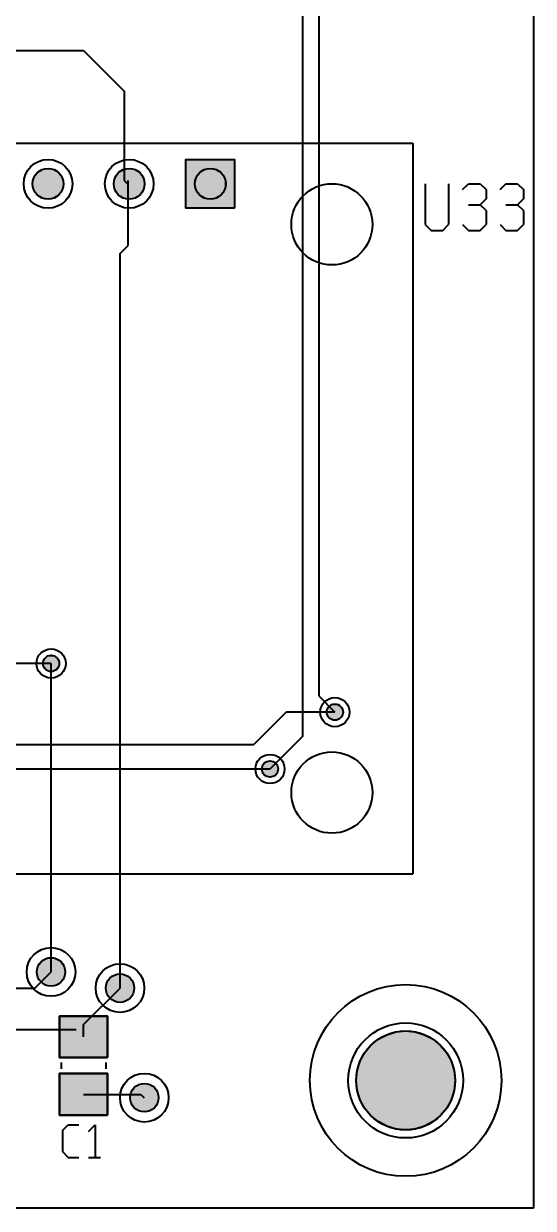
# Model space of a CAD drawing. Header units: millimetres. Extents: x 2 to 157, y 2 to 78.
# Drawn here: x 140.67 to 156.63, y 2.11 to 39.18 of the extents above; entities that cross this region are included whole.
import ezdxf

# ---------------------------------------------------------------- set-up
doc = ezdxf.new("R2010")
doc.units = ezdxf.units.MM
for name, color, linetype in [('bottom_copper', 7, 'Continuous'), ('bottom_silk', 7, 'Continuous'), ('drill_plated', 7, 'Continuous'), ('outline', 7, 'Continuous'), ('top_copper', 7, 'Continuous'), ('top_silk', 7, 'Continuous')]:
    doc.layers.add(name, color=color, linetype=linetype)

msp = doc.modelspace()

# ---------------------------------------------------------------- hatches: boundary and pattern name
at = {"layer": 'bottom_copper', "lineweight": 40}
for points in [[(147.277, 33.411), (145.753, 33.411), (145.753, 34.935), (147.277, 34.935), (147.277, 33.411)], [(141.908, 34.079), (141.881, 33.989), (141.836, 33.905), (141.776, 33.832), (141.703, 33.772), (141.619, 33.728), (141.529, 33.7), (141.435, 33.691), (141.341, 33.7), (141.25, 33.728), (141.167, 33.772), (141.094, 33.832), (141.034, 33.905), (140.989, 33.989), (140.961, 34.079), (140.952, 34.173), (140.961, 34.268), (140.989, 34.358), (141.034, 34.442), (141.094, 34.515), (141.167, 34.575), (141.25, 34.619), (141.341, 34.647), (141.435, 34.656), (141.529, 34.647), (141.619, 34.619), (141.703, 34.575), (141.776, 34.515), (141.836, 34.442), (141.881, 34.358), (141.908, 34.268), (141.917, 34.173), (141.908, 34.079)], [(144.448, 34.079), (144.421, 33.989), (144.376, 33.905), (144.316, 33.832), (144.243, 33.772), (144.159, 33.728), (144.069, 33.7), (143.975, 33.691), (143.881, 33.7), (143.79, 33.728), (143.707, 33.772), (143.634, 33.832), (143.574, 33.905), (143.529, 33.989), (143.501, 34.079), (143.492, 34.173), (143.501, 34.268), (143.529, 34.358), (143.574, 34.442), (143.634, 34.515), (143.707, 34.575), (143.79, 34.619), (143.881, 34.647), (143.975, 34.656), (144.069, 34.647), (144.159, 34.619), (144.243, 34.575), (144.316, 34.515), (144.376, 34.442), (144.421, 34.358), (144.448, 34.268), (144.457, 34.173), (144.448, 34.079)], [(146.988, 34.079), (146.961, 33.989), (146.916, 33.905), (146.856, 33.832), (146.783, 33.772), (146.699, 33.728), (146.609, 33.7), (146.515, 33.691), (146.421, 33.7), (146.33, 33.728), (146.247, 33.772), (146.174, 33.832), (146.114, 33.905), (146.069, 33.989), (146.041, 34.079), (146.032, 34.173), (146.041, 34.268), (146.069, 34.358), (146.114, 34.442), (146.174, 34.515), (146.247, 34.575), (146.33, 34.619), (146.421, 34.647), (146.515, 34.656), (146.609, 34.647), (146.699, 34.619), (146.783, 34.575), (146.856, 34.515), (146.916, 34.442), (146.961, 34.358), (146.988, 34.268), (146.997, 34.173), (146.988, 34.079)], [(141.778, 19.114), (141.763, 19.066), (141.74, 19.022), (141.708, 18.984), (141.67, 18.952), (141.626, 18.929), (141.578, 18.914), (141.529, 18.91), (141.479, 18.914), (141.432, 18.929), (141.388, 18.952), (141.349, 18.984), (141.318, 19.022), (141.294, 19.066), (141.28, 19.114), (141.275, 19.163), (141.28, 19.213), (141.294, 19.261), (141.318, 19.305), (141.349, 19.343), (141.388, 19.375), (141.432, 19.398), (141.479, 19.413), (141.529, 19.418), (141.578, 19.413), (141.626, 19.398), (141.67, 19.375), (141.708, 19.343), (141.74, 19.305), (141.763, 19.261), (141.778, 19.213), (141.783, 19.163), (141.778, 19.114)], [(150.668, 17.59), (150.653, 17.542), (150.63, 17.498), (150.598, 17.46), (150.56, 17.428), (150.516, 17.405), (150.468, 17.39), (150.419, 17.386), (150.369, 17.39), (150.322, 17.405), (150.278, 17.428), (150.239, 17.46), (150.208, 17.498), (150.184, 17.542), (150.17, 17.59), (150.165, 17.64), (150.17, 17.689), (150.184, 17.737), (150.208, 17.781), (150.239, 17.819), (150.278, 17.851), (150.322, 17.874), (150.369, 17.889), (150.419, 17.893), (150.468, 17.889), (150.516, 17.874), (150.56, 17.851), (150.598, 17.819), (150.63, 17.781), (150.653, 17.737), (150.668, 17.689), (150.673, 17.64), (150.668, 17.59)], [(148.636, 15.812), (148.621, 15.764), (148.598, 15.72), (148.566, 15.682), (148.528, 15.65), (148.484, 15.627), (148.436, 15.612), (148.387, 15.607), (148.337, 15.612), (148.29, 15.627), (148.246, 15.65), (148.207, 15.682), (148.176, 15.72), (148.152, 15.764), (148.138, 15.812), (148.133, 15.861), (148.138, 15.911), (148.152, 15.959), (148.176, 16.003), (148.207, 16.041), (148.246, 16.073), (148.29, 16.096), (148.337, 16.111), (148.387, 16.116), (148.436, 16.111), (148.484, 16.096), (148.528, 16.073), (148.566, 16.041), (148.598, 16.003), (148.621, 15.959), (148.636, 15.911), (148.641, 15.861), (148.636, 15.812)], [(141.965, 9.425), (141.939, 9.341), (141.898, 9.265), (141.843, 9.197), (141.776, 9.142), (141.699, 9.101), (141.616, 9.076), (141.529, 9.067), (141.442, 9.076), (141.359, 9.101), (141.282, 9.142), (141.214, 9.197), (141.159, 9.265), (141.118, 9.341), (141.093, 9.425), (141.084, 9.511), (141.093, 9.598), (141.118, 9.682), (141.159, 9.758), (141.214, 9.826), (141.282, 9.881), (141.359, 9.922), (141.442, 9.947), (141.529, 9.956), (141.616, 9.947), (141.699, 9.922), (141.776, 9.881), (141.843, 9.826), (141.898, 9.758), (141.939, 9.682), (141.965, 9.598), (141.973, 9.511), (141.965, 9.425)], [(144.124, 8.917), (144.098, 8.833), (144.057, 8.757), (144.002, 8.689), (143.935, 8.634), (143.858, 8.593), (143.775, 8.568), (143.688, 8.559), (143.601, 8.568), (143.518, 8.593), (143.441, 8.634), (143.373, 8.689), (143.318, 8.757), (143.277, 8.833), (143.252, 8.917), (143.243, 9.004), (143.252, 9.09), (143.277, 9.174), (143.318, 9.25), (143.373, 9.318), (143.441, 9.373), (143.518, 9.414), (143.601, 9.439), (143.688, 9.448), (143.775, 9.439), (143.858, 9.414), (143.935, 9.373), (144.002, 9.318), (144.057, 9.25), (144.098, 9.174), (144.124, 9.09), (144.132, 9.004), (144.124, 8.917)], [(154.155, 5.811), (154.067, 5.52), (153.924, 5.252), (153.731, 5.017), (153.496, 4.825), (153.228, 4.681), (152.937, 4.593), (152.635, 4.564), (152.332, 4.593), (152.042, 4.681), (151.774, 4.825), (151.539, 5.017), (151.346, 5.252), (151.203, 5.52), (151.115, 5.811), (151.085, 6.114), (151.115, 6.416), (151.203, 6.707), (151.346, 6.975), (151.539, 7.21), (151.774, 7.402), (152.042, 7.546), (152.332, 7.634), (152.635, 7.663), (152.937, 7.634), (153.228, 7.546), (153.496, 7.402), (153.731, 7.21), (153.924, 6.975), (154.067, 6.707), (154.155, 6.416), (154.185, 6.114), (154.155, 5.811)], [(144.886, 5.488), (144.86, 5.404), (144.819, 5.328), (144.764, 5.26), (144.697, 5.205), (144.62, 5.164), (144.537, 5.139), (144.45, 5.13), (144.363, 5.139), (144.28, 5.164), (144.203, 5.205), (144.135, 5.26), (144.08, 5.328), (144.039, 5.404), (144.014, 5.488), (144.005, 5.574), (144.014, 5.661), (144.039, 5.745), (144.08, 5.821), (144.135, 5.889), (144.203, 5.944), (144.28, 5.985), (144.363, 6.01), (144.45, 6.019), (144.537, 6.01), (144.62, 5.985), (144.697, 5.944), (144.764, 5.889), (144.819, 5.821), (144.86, 5.745), (144.886, 5.661), (144.894, 5.574), (144.886, 5.488)]]:
    msp.add_hatch(color=7, dxfattribs=at).paths.add_polyline_path(points, flags=0)
at = {"layer": 'drill_plated', "lineweight": 40}
for points in [[(141.908, 34.079), (141.881, 33.989), (141.836, 33.905), (141.776, 33.832), (141.703, 33.772), (141.619, 33.728), (141.529, 33.7), (141.435, 33.691), (141.341, 33.7), (141.25, 33.728), (141.167, 33.772), (141.094, 33.832), (141.034, 33.905), (140.989, 33.989), (140.961, 34.079), (140.952, 34.173), (140.961, 34.268), (140.989, 34.358), (141.034, 34.442), (141.094, 34.515), (141.167, 34.575), (141.25, 34.619), (141.341, 34.647), (141.435, 34.656), (141.529, 34.647), (141.619, 34.619), (141.703, 34.575), (141.776, 34.515), (141.836, 34.442), (141.881, 34.358), (141.908, 34.268), (141.917, 34.173), (141.908, 34.079)], [(144.448, 34.079), (144.421, 33.989), (144.376, 33.905), (144.316, 33.832), (144.243, 33.772), (144.159, 33.728), (144.069, 33.7), (143.975, 33.691), (143.881, 33.7), (143.79, 33.728), (143.707, 33.772), (143.634, 33.832), (143.574, 33.905), (143.529, 33.989), (143.501, 34.079), (143.492, 34.173), (143.501, 34.268), (143.529, 34.358), (143.574, 34.442), (143.634, 34.515), (143.707, 34.575), (143.79, 34.619), (143.881, 34.647), (143.975, 34.656), (144.069, 34.647), (144.159, 34.619), (144.243, 34.575), (144.316, 34.515), (144.376, 34.442), (144.421, 34.358), (144.448, 34.268), (144.457, 34.173), (144.448, 34.079)], [(146.988, 34.079), (146.961, 33.989), (146.916, 33.905), (146.856, 33.832), (146.783, 33.772), (146.699, 33.728), (146.609, 33.7), (146.515, 33.691), (146.421, 33.7), (146.33, 33.728), (146.247, 33.772), (146.174, 33.832), (146.114, 33.905), (146.069, 33.989), (146.041, 34.079), (146.032, 34.173), (146.041, 34.268), (146.069, 34.358), (146.114, 34.442), (146.174, 34.515), (146.247, 34.575), (146.33, 34.619), (146.421, 34.647), (146.515, 34.656), (146.609, 34.647), (146.699, 34.619), (146.783, 34.575), (146.856, 34.515), (146.916, 34.442), (146.961, 34.358), (146.988, 34.268), (146.997, 34.173), (146.988, 34.079)], [(141.778, 19.114), (141.763, 19.066), (141.74, 19.022), (141.708, 18.984), (141.67, 18.952), (141.626, 18.929), (141.578, 18.914), (141.529, 18.91), (141.479, 18.914), (141.432, 18.929), (141.388, 18.952), (141.349, 18.984), (141.318, 19.022), (141.294, 19.066), (141.28, 19.114), (141.275, 19.163), (141.28, 19.213), (141.294, 19.261), (141.318, 19.305), (141.349, 19.343), (141.388, 19.375), (141.432, 19.398), (141.479, 19.413), (141.529, 19.418), (141.578, 19.413), (141.626, 19.398), (141.67, 19.375), (141.708, 19.343), (141.74, 19.305), (141.763, 19.261), (141.778, 19.213), (141.783, 19.163), (141.778, 19.114)], [(150.668, 17.59), (150.653, 17.542), (150.63, 17.498), (150.598, 17.46), (150.56, 17.428), (150.516, 17.405), (150.468, 17.39), (150.419, 17.386), (150.369, 17.39), (150.322, 17.405), (150.278, 17.428), (150.239, 17.46), (150.208, 17.498), (150.184, 17.542), (150.17, 17.59), (150.165, 17.64), (150.17, 17.689), (150.184, 17.737), (150.208, 17.781), (150.239, 17.819), (150.278, 17.851), (150.322, 17.874), (150.369, 17.889), (150.419, 17.893), (150.468, 17.889), (150.516, 17.874), (150.56, 17.851), (150.598, 17.819), (150.63, 17.781), (150.653, 17.737), (150.668, 17.689), (150.673, 17.64), (150.668, 17.59)], [(148.636, 15.812), (148.621, 15.764), (148.598, 15.72), (148.566, 15.682), (148.528, 15.65), (148.484, 15.627), (148.436, 15.612), (148.387, 15.607), (148.337, 15.612), (148.29, 15.627), (148.246, 15.65), (148.207, 15.682), (148.176, 15.72), (148.152, 15.764), (148.138, 15.812), (148.133, 15.861), (148.138, 15.911), (148.152, 15.959), (148.176, 16.003), (148.207, 16.041), (148.246, 16.073), (148.29, 16.096), (148.337, 16.111), (148.387, 16.116), (148.436, 16.111), (148.484, 16.096), (148.528, 16.073), (148.566, 16.041), (148.598, 16.003), (148.621, 15.959), (148.636, 15.911), (148.641, 15.861), (148.636, 15.812)], [(141.965, 9.425), (141.939, 9.341), (141.898, 9.265), (141.843, 9.197), (141.776, 9.142), (141.699, 9.101), (141.616, 9.076), (141.529, 9.067), (141.442, 9.076), (141.359, 9.101), (141.282, 9.142), (141.214, 9.197), (141.159, 9.265), (141.118, 9.341), (141.093, 9.425), (141.084, 9.511), (141.093, 9.598), (141.118, 9.682), (141.159, 9.758), (141.214, 9.826), (141.282, 9.881), (141.359, 9.922), (141.442, 9.947), (141.529, 9.956), (141.616, 9.947), (141.699, 9.922), (141.776, 9.881), (141.843, 9.826), (141.898, 9.758), (141.939, 9.682), (141.965, 9.598), (141.973, 9.511), (141.965, 9.425)], [(144.124, 8.917), (144.098, 8.833), (144.057, 8.757), (144.002, 8.689), (143.935, 8.634), (143.858, 8.593), (143.775, 8.568), (143.688, 8.559), (143.601, 8.568), (143.518, 8.593), (143.441, 8.634), (143.373, 8.689), (143.318, 8.757), (143.277, 8.833), (143.252, 8.917), (143.243, 9.004), (143.252, 9.09), (143.277, 9.174), (143.318, 9.25), (143.373, 9.318), (143.441, 9.373), (143.518, 9.414), (143.601, 9.439), (143.688, 9.448), (143.775, 9.439), (143.858, 9.414), (143.935, 9.373), (144.002, 9.318), (144.057, 9.25), (144.098, 9.174), (144.124, 9.09), (144.132, 9.004), (144.124, 8.917)], [(154.155, 5.811), (154.067, 5.52), (153.924, 5.252), (153.731, 5.017), (153.496, 4.825), (153.228, 4.681), (152.937, 4.593), (152.635, 4.564), (152.332, 4.593), (152.042, 4.681), (151.774, 4.825), (151.539, 5.017), (151.346, 5.252), (151.203, 5.52), (151.115, 5.811), (151.085, 6.114), (151.115, 6.416), (151.203, 6.707), (151.346, 6.975), (151.539, 7.21), (151.774, 7.402), (152.042, 7.546), (152.332, 7.634), (152.635, 7.663), (152.937, 7.634), (153.228, 7.546), (153.496, 7.402), (153.731, 7.21), (153.924, 6.975), (154.067, 6.707), (154.155, 6.416), (154.185, 6.114), (154.155, 5.811)], [(144.886, 5.488), (144.86, 5.404), (144.819, 5.328), (144.764, 5.26), (144.697, 5.205), (144.62, 5.164), (144.537, 5.139), (144.45, 5.13), (144.363, 5.139), (144.28, 5.164), (144.203, 5.205), (144.135, 5.26), (144.08, 5.328), (144.039, 5.404), (144.014, 5.488), (144.005, 5.574), (144.014, 5.661), (144.039, 5.745), (144.08, 5.821), (144.135, 5.889), (144.203, 5.944), (144.28, 5.985), (144.363, 6.01), (144.45, 6.019), (144.537, 6.01), (144.62, 5.985), (144.697, 5.944), (144.764, 5.889), (144.819, 5.821), (144.86, 5.745), (144.886, 5.661), (144.894, 5.574), (144.886, 5.488)]]:
    msp.add_hatch(color=7, dxfattribs=at).paths.add_polyline_path(points, flags=0)
at = {"layer": 'top_copper', "lineweight": 40}
for points in [[(147.277, 33.411), (145.753, 33.411), (145.753, 34.935), (147.277, 34.935), (147.277, 33.411)], [(141.908, 34.079), (141.881, 33.989), (141.836, 33.905), (141.776, 33.832), (141.703, 33.772), (141.619, 33.728), (141.529, 33.7), (141.435, 33.691), (141.341, 33.7), (141.25, 33.728), (141.167, 33.772), (141.094, 33.832), (141.034, 33.905), (140.989, 33.989), (140.961, 34.079), (140.952, 34.173), (140.961, 34.268), (140.989, 34.358), (141.034, 34.442), (141.094, 34.515), (141.167, 34.575), (141.25, 34.619), (141.341, 34.647), (141.435, 34.656), (141.529, 34.647), (141.619, 34.619), (141.703, 34.575), (141.776, 34.515), (141.836, 34.442), (141.881, 34.358), (141.908, 34.268), (141.917, 34.173), (141.908, 34.079)], [(144.448, 34.079), (144.421, 33.989), (144.376, 33.905), (144.316, 33.832), (144.243, 33.772), (144.159, 33.728), (144.069, 33.7), (143.975, 33.691), (143.881, 33.7), (143.79, 33.728), (143.707, 33.772), (143.634, 33.832), (143.574, 33.905), (143.529, 33.989), (143.501, 34.079), (143.492, 34.173), (143.501, 34.268), (143.529, 34.358), (143.574, 34.442), (143.634, 34.515), (143.707, 34.575), (143.79, 34.619), (143.881, 34.647), (143.975, 34.656), (144.069, 34.647), (144.159, 34.619), (144.243, 34.575), (144.316, 34.515), (144.376, 34.442), (144.421, 34.358), (144.448, 34.268), (144.457, 34.173), (144.448, 34.079)], [(146.988, 34.079), (146.961, 33.989), (146.916, 33.905), (146.856, 33.832), (146.783, 33.772), (146.699, 33.728), (146.609, 33.7), (146.515, 33.691), (146.421, 33.7), (146.33, 33.728), (146.247, 33.772), (146.174, 33.832), (146.114, 33.905), (146.069, 33.989), (146.041, 34.079), (146.032, 34.173), (146.041, 34.268), (146.069, 34.358), (146.114, 34.442), (146.174, 34.515), (146.247, 34.575), (146.33, 34.619), (146.421, 34.647), (146.515, 34.656), (146.609, 34.647), (146.699, 34.619), (146.783, 34.575), (146.856, 34.515), (146.916, 34.442), (146.961, 34.358), (146.988, 34.268), (146.997, 34.173), (146.988, 34.079)], [(141.778, 19.114), (141.763, 19.066), (141.74, 19.022), (141.708, 18.984), (141.67, 18.952), (141.626, 18.929), (141.578, 18.914), (141.529, 18.91), (141.479, 18.914), (141.432, 18.929), (141.388, 18.952), (141.349, 18.984), (141.318, 19.022), (141.294, 19.066), (141.28, 19.114), (141.275, 19.163), (141.28, 19.213), (141.294, 19.261), (141.318, 19.305), (141.349, 19.343), (141.388, 19.375), (141.432, 19.398), (141.479, 19.413), (141.529, 19.418), (141.578, 19.413), (141.626, 19.398), (141.67, 19.375), (141.708, 19.343), (141.74, 19.305), (141.763, 19.261), (141.778, 19.213), (141.783, 19.163), (141.778, 19.114)], [(150.668, 17.59), (150.653, 17.542), (150.63, 17.498), (150.598, 17.46), (150.56, 17.428), (150.516, 17.405), (150.468, 17.39), (150.419, 17.386), (150.369, 17.39), (150.322, 17.405), (150.278, 17.428), (150.239, 17.46), (150.208, 17.498), (150.184, 17.542), (150.17, 17.59), (150.165, 17.64), (150.17, 17.689), (150.184, 17.737), (150.208, 17.781), (150.239, 17.819), (150.278, 17.851), (150.322, 17.874), (150.369, 17.889), (150.419, 17.893), (150.468, 17.889), (150.516, 17.874), (150.56, 17.851), (150.598, 17.819), (150.63, 17.781), (150.653, 17.737), (150.668, 17.689), (150.673, 17.64), (150.668, 17.59)], [(148.636, 15.812), (148.621, 15.764), (148.598, 15.72), (148.566, 15.682), (148.528, 15.65), (148.484, 15.627), (148.436, 15.612), (148.387, 15.607), (148.337, 15.612), (148.29, 15.627), (148.246, 15.65), (148.207, 15.682), (148.176, 15.72), (148.152, 15.764), (148.138, 15.812), (148.133, 15.861), (148.138, 15.911), (148.152, 15.959), (148.176, 16.003), (148.207, 16.041), (148.246, 16.073), (148.29, 16.096), (148.337, 16.111), (148.387, 16.116), (148.436, 16.111), (148.484, 16.096), (148.528, 16.073), (148.566, 16.041), (148.598, 16.003), (148.621, 15.959), (148.636, 15.911), (148.641, 15.861), (148.636, 15.812)], [(141.965, 9.425), (141.939, 9.341), (141.898, 9.265), (141.843, 9.197), (141.776, 9.142), (141.699, 9.101), (141.616, 9.076), (141.529, 9.067), (141.442, 9.076), (141.359, 9.101), (141.282, 9.142), (141.214, 9.197), (141.159, 9.265), (141.118, 9.341), (141.093, 9.425), (141.084, 9.511), (141.093, 9.598), (141.118, 9.682), (141.159, 9.758), (141.214, 9.826), (141.282, 9.881), (141.359, 9.922), (141.442, 9.947), (141.529, 9.956), (141.616, 9.947), (141.699, 9.922), (141.776, 9.881), (141.843, 9.826), (141.898, 9.758), (141.939, 9.682), (141.965, 9.598), (141.973, 9.511), (141.965, 9.425)], [(144.124, 8.917), (144.098, 8.833), (144.057, 8.757), (144.002, 8.689), (143.935, 8.634), (143.858, 8.593), (143.775, 8.568), (143.688, 8.559), (143.601, 8.568), (143.518, 8.593), (143.441, 8.634), (143.373, 8.689), (143.318, 8.757), (143.277, 8.833), (143.252, 8.917), (143.243, 9.004), (143.252, 9.09), (143.277, 9.174), (143.318, 9.25), (143.373, 9.318), (143.441, 9.373), (143.518, 9.414), (143.601, 9.439), (143.688, 9.448), (143.775, 9.439), (143.858, 9.414), (143.935, 9.373), (144.002, 9.318), (144.057, 9.25), (144.098, 9.174), (144.124, 9.09), (144.132, 9.004), (144.124, 8.917)], [(143.295, 6.83), (141.795, 6.83), (141.795, 8.13), (143.295, 8.13), (143.295, 6.83)], [(154.155, 5.811), (154.067, 5.52), (153.924, 5.252), (153.731, 5.017), (153.496, 4.825), (153.228, 4.681), (152.937, 4.593), (152.635, 4.564), (152.332, 4.593), (152.042, 4.681), (151.774, 4.825), (151.539, 5.017), (151.346, 5.252), (151.203, 5.52), (151.115, 5.811), (151.085, 6.114), (151.115, 6.416), (151.203, 6.707), (151.346, 6.975), (151.539, 7.21), (151.774, 7.402), (152.042, 7.546), (152.332, 7.634), (152.635, 7.663), (152.937, 7.634), (153.228, 7.546), (153.496, 7.402), (153.731, 7.21), (153.924, 6.975), (154.067, 6.707), (154.155, 6.416), (154.185, 6.114), (154.155, 5.811)], [(143.295, 5.03), (141.795, 5.03), (141.795, 6.33), (143.295, 6.33), (143.295, 5.03)], [(144.886, 5.488), (144.86, 5.404), (144.819, 5.328), (144.764, 5.26), (144.697, 5.205), (144.62, 5.164), (144.537, 5.139), (144.45, 5.13), (144.363, 5.139), (144.28, 5.164), (144.203, 5.205), (144.135, 5.26), (144.08, 5.328), (144.039, 5.404), (144.014, 5.488), (144.005, 5.574), (144.014, 5.661), (144.039, 5.745), (144.08, 5.821), (144.135, 5.889), (144.203, 5.944), (144.28, 5.985), (144.363, 6.01), (144.45, 6.019), (144.537, 6.01), (144.62, 5.985), (144.697, 5.944), (144.764, 5.889), (144.819, 5.821), (144.86, 5.745), (144.886, 5.661), (144.894, 5.574), (144.886, 5.488)]]:
    msp.add_hatch(color=7, dxfattribs=at).paths.add_polyline_path(points, flags=0)

# ---------------------------------------------------------------- linework, layer by layer
at = {"layer": 'bottom_copper', "color": 7, "lineweight": 40}
for p, q in [((149.911, 59.55), (149.911, 18.148)), ((149.403, 58.788), (149.403, 16.878)), ((145.753, 34.935), (147.277, 34.935)), ((145.753, 33.411), (145.753, 34.935)), ((147.277, 34.935), (147.277, 33.411)), ((143.942, 32.245), (143.942, 34.276)), ((147.277, 33.411), (145.753, 33.411)), ((143.688, 31.991), (143.942, 32.245)), ((143.688, 9.004), (143.688, 31.991)), ((141.529, 9.511), (141.529, 19.163)), ((149.911, 18.148), (150.419, 17.64)), ((149.403, 16.878), (148.387, 15.861))]:
    msp.add_line(p, q, dxfattribs=at)
for points in [[(147.277, 33.411), (145.753, 33.411), (145.753, 34.935), (147.277, 34.935), (147.277, 33.411)], [(141.908, 34.079), (141.881, 33.989), (141.836, 33.905), (141.776, 33.832), (141.703, 33.772), (141.619, 33.728), (141.529, 33.7), (141.435, 33.691), (141.341, 33.7), (141.25, 33.728), (141.167, 33.772), (141.094, 33.832), (141.034, 33.905), (140.989, 33.989), (140.961, 34.079), (140.952, 34.173), (140.961, 34.268), (140.989, 34.358), (141.034, 34.442), (141.094, 34.515), (141.167, 34.575), (141.25, 34.619), (141.341, 34.647), (141.435, 34.656), (141.529, 34.647), (141.619, 34.619), (141.703, 34.575), (141.776, 34.515), (141.836, 34.442), (141.881, 34.358), (141.908, 34.268), (141.917, 34.173), (141.908, 34.079)], [(144.448, 34.079), (144.421, 33.989), (144.376, 33.905), (144.316, 33.832), (144.243, 33.772), (144.159, 33.728), (144.069, 33.7), (143.975, 33.691), (143.881, 33.7), (143.79, 33.728), (143.707, 33.772), (143.634, 33.832), (143.574, 33.905), (143.529, 33.989), (143.501, 34.079), (143.492, 34.173), (143.501, 34.268), (143.529, 34.358), (143.574, 34.442), (143.634, 34.515), (143.707, 34.575), (143.79, 34.619), (143.881, 34.647), (143.975, 34.656), (144.069, 34.647), (144.159, 34.619), (144.243, 34.575), (144.316, 34.515), (144.376, 34.442), (144.421, 34.358), (144.448, 34.268), (144.457, 34.173), (144.448, 34.079)], [(146.988, 34.079), (146.961, 33.989), (146.916, 33.905), (146.856, 33.832), (146.783, 33.772), (146.699, 33.728), (146.609, 33.7), (146.515, 33.691), (146.421, 33.7), (146.33, 33.728), (146.247, 33.772), (146.174, 33.832), (146.114, 33.905), (146.069, 33.989), (146.041, 34.079), (146.032, 34.173), (146.041, 34.268), (146.069, 34.358), (146.114, 34.442), (146.174, 34.515), (146.247, 34.575), (146.33, 34.619), (146.421, 34.647), (146.515, 34.656), (146.609, 34.647), (146.699, 34.619), (146.783, 34.575), (146.856, 34.515), (146.916, 34.442), (146.961, 34.358), (146.988, 34.268), (146.997, 34.173), (146.988, 34.079)], [(141.778, 19.114), (141.763, 19.066), (141.74, 19.022), (141.708, 18.984), (141.67, 18.952), (141.626, 18.929), (141.578, 18.914), (141.529, 18.91), (141.479, 18.914), (141.432, 18.929), (141.388, 18.952), (141.349, 18.984), (141.318, 19.022), (141.294, 19.066), (141.28, 19.114), (141.275, 19.163), (141.28, 19.213), (141.294, 19.261), (141.318, 19.305), (141.349, 19.343), (141.388, 19.375), (141.432, 19.398), (141.479, 19.413), (141.529, 19.418), (141.578, 19.413), (141.626, 19.398), (141.67, 19.375), (141.708, 19.343), (141.74, 19.305), (141.763, 19.261), (141.778, 19.213), (141.783, 19.163), (141.778, 19.114)], [(150.668, 17.59), (150.653, 17.542), (150.63, 17.498), (150.598, 17.46), (150.56, 17.428), (150.516, 17.405), (150.468, 17.39), (150.419, 17.386), (150.369, 17.39), (150.322, 17.405), (150.278, 17.428), (150.239, 17.46), (150.208, 17.498), (150.184, 17.542), (150.17, 17.59), (150.165, 17.64), (150.17, 17.689), (150.184, 17.737), (150.208, 17.781), (150.239, 17.819), (150.278, 17.851), (150.322, 17.874), (150.369, 17.889), (150.419, 17.893), (150.468, 17.889), (150.516, 17.874), (150.56, 17.851), (150.598, 17.819), (150.63, 17.781), (150.653, 17.737), (150.668, 17.689), (150.673, 17.64), (150.668, 17.59)], [(148.636, 15.812), (148.621, 15.764), (148.598, 15.72), (148.566, 15.682), (148.528, 15.65), (148.484, 15.627), (148.436, 15.612), (148.387, 15.607), (148.337, 15.612), (148.29, 15.627), (148.246, 15.65), (148.207, 15.682), (148.176, 15.72), (148.152, 15.764), (148.138, 15.812), (148.133, 15.861), (148.138, 15.911), (148.152, 15.959), (148.176, 16.003), (148.207, 16.041), (148.246, 16.073), (148.29, 16.096), (148.337, 16.111), (148.387, 16.116), (148.436, 16.111), (148.484, 16.096), (148.528, 16.073), (148.566, 16.041), (148.598, 16.003), (148.621, 15.959), (148.636, 15.911), (148.641, 15.861), (148.636, 15.812)], [(141.965, 9.425), (141.939, 9.341), (141.898, 9.265), (141.843, 9.197), (141.776, 9.142), (141.699, 9.101), (141.616, 9.076), (141.529, 9.067), (141.442, 9.076), (141.359, 9.101), (141.282, 9.142), (141.214, 9.197), (141.159, 9.265), (141.118, 9.341), (141.093, 9.425), (141.084, 9.511), (141.093, 9.598), (141.118, 9.682), (141.159, 9.758), (141.214, 9.826), (141.282, 9.881), (141.359, 9.922), (141.442, 9.947), (141.529, 9.956), (141.616, 9.947), (141.699, 9.922), (141.776, 9.881), (141.843, 9.826), (141.898, 9.758), (141.939, 9.682), (141.965, 9.598), (141.973, 9.511), (141.965, 9.425)], [(144.124, 8.917), (144.098, 8.833), (144.057, 8.757), (144.002, 8.689), (143.935, 8.634), (143.858, 8.593), (143.775, 8.568), (143.688, 8.559), (143.601, 8.568), (143.518, 8.593), (143.441, 8.634), (143.373, 8.689), (143.318, 8.757), (143.277, 8.833), (143.252, 8.917), (143.243, 9.004), (143.252, 9.09), (143.277, 9.174), (143.318, 9.25), (143.373, 9.318), (143.441, 9.373), (143.518, 9.414), (143.601, 9.439), (143.688, 9.448), (143.775, 9.439), (143.858, 9.414), (143.935, 9.373), (144.002, 9.318), (144.057, 9.25), (144.098, 9.174), (144.124, 9.09), (144.132, 9.004), (144.124, 8.917)], [(154.155, 5.811), (154.067, 5.52), (153.924, 5.252), (153.731, 5.017), (153.496, 4.825), (153.228, 4.681), (152.937, 4.593), (152.635, 4.564), (152.332, 4.593), (152.042, 4.681), (151.774, 4.825), (151.539, 5.017), (151.346, 5.252), (151.203, 5.52), (151.115, 5.811), (151.085, 6.114), (151.115, 6.416), (151.203, 6.707), (151.346, 6.975), (151.539, 7.21), (151.774, 7.402), (152.042, 7.546), (152.332, 7.634), (152.635, 7.663), (152.937, 7.634), (153.228, 7.546), (153.496, 7.402), (153.731, 7.21), (153.924, 6.975), (154.067, 6.707), (154.155, 6.416), (154.185, 6.114), (154.155, 5.811)], [(144.886, 5.488), (144.86, 5.404), (144.819, 5.328), (144.764, 5.26), (144.697, 5.205), (144.62, 5.164), (144.537, 5.139), (144.45, 5.13), (144.363, 5.139), (144.28, 5.164), (144.203, 5.205), (144.135, 5.26), (144.08, 5.328), (144.039, 5.404), (144.014, 5.488), (144.005, 5.574), (144.014, 5.661), (144.039, 5.745), (144.08, 5.821), (144.135, 5.889), (144.203, 5.944), (144.28, 5.985), (144.363, 6.01), (144.45, 6.019), (144.537, 6.01), (144.62, 5.985), (144.697, 5.944), (144.764, 5.889), (144.819, 5.821), (144.86, 5.745), (144.886, 5.661), (144.894, 5.574), (144.886, 5.488)]]:
    msp.add_lwpolyline(points, close=True, dxfattribs=at)
for centre, major_axis in [((141.435, 34.173), (0.762, 0)), ((143.975, 34.173), (0.762, 0)), ((141.435, 34.173), (0.483, 0)), ((143.975, 34.173), (0.483, 0)), ((146.515, 34.173), (0.483, 0)), ((141.529, 19.163), (0.457, 0)), ((141.529, 19.163), (0.254, 0)), ((150.419, 17.64), (0.457, 0)), ((150.419, 17.64), (0.254, 0)), ((148.387, 15.861), (0.457, 0)), ((148.387, 15.861), (0.254, 0)), ((141.529, 9.511), (0.762, 0)), ((141.529, 9.511), (0.445, 0)), ((143.688, 9.004), (0.762, 0)), ((143.688, 9.004), (0.445, 0)), ((152.635, 6.114), (1.8, 0)), ((152.635, 6.114), (1.55, 0)), ((144.45, 5.574), (0.762, 0)), ((144.45, 5.574), (0.445, 0))]:
    msp.add_ellipse(centre, major_axis=major_axis, ratio=1, dxfattribs=at)
at = {"layer": 'bottom_silk', "color": 7, "lineweight": 40}
for p, q in [((156.635, 78.114), (156.635, 2.113)), ((156.635, 2.113), (1.635, 2.113))]:
    msp.add_line(p, q, dxfattribs=at)
at = {"layer": 'drill_plated', "color": 7, "lineweight": 40}
for points in [[(141.908, 34.079), (141.881, 33.989), (141.836, 33.905), (141.776, 33.832), (141.703, 33.772), (141.619, 33.728), (141.529, 33.7), (141.435, 33.691), (141.341, 33.7), (141.25, 33.728), (141.167, 33.772), (141.094, 33.832), (141.034, 33.905), (140.989, 33.989), (140.961, 34.079), (140.952, 34.173), (140.961, 34.268), (140.989, 34.358), (141.034, 34.442), (141.094, 34.515), (141.167, 34.575), (141.25, 34.619), (141.341, 34.647), (141.435, 34.656), (141.529, 34.647), (141.619, 34.619), (141.703, 34.575), (141.776, 34.515), (141.836, 34.442), (141.881, 34.358), (141.908, 34.268), (141.917, 34.173), (141.908, 34.079)], [(144.448, 34.079), (144.421, 33.989), (144.376, 33.905), (144.316, 33.832), (144.243, 33.772), (144.159, 33.728), (144.069, 33.7), (143.975, 33.691), (143.881, 33.7), (143.79, 33.728), (143.707, 33.772), (143.634, 33.832), (143.574, 33.905), (143.529, 33.989), (143.501, 34.079), (143.492, 34.173), (143.501, 34.268), (143.529, 34.358), (143.574, 34.442), (143.634, 34.515), (143.707, 34.575), (143.79, 34.619), (143.881, 34.647), (143.975, 34.656), (144.069, 34.647), (144.159, 34.619), (144.243, 34.575), (144.316, 34.515), (144.376, 34.442), (144.421, 34.358), (144.448, 34.268), (144.457, 34.173), (144.448, 34.079)], [(146.988, 34.079), (146.961, 33.989), (146.916, 33.905), (146.856, 33.832), (146.783, 33.772), (146.699, 33.728), (146.609, 33.7), (146.515, 33.691), (146.421, 33.7), (146.33, 33.728), (146.247, 33.772), (146.174, 33.832), (146.114, 33.905), (146.069, 33.989), (146.041, 34.079), (146.032, 34.173), (146.041, 34.268), (146.069, 34.358), (146.114, 34.442), (146.174, 34.515), (146.247, 34.575), (146.33, 34.619), (146.421, 34.647), (146.515, 34.656), (146.609, 34.647), (146.699, 34.619), (146.783, 34.575), (146.856, 34.515), (146.916, 34.442), (146.961, 34.358), (146.988, 34.268), (146.997, 34.173), (146.988, 34.079)], [(141.778, 19.114), (141.763, 19.066), (141.74, 19.022), (141.708, 18.984), (141.67, 18.952), (141.626, 18.929), (141.578, 18.914), (141.529, 18.91), (141.479, 18.914), (141.432, 18.929), (141.388, 18.952), (141.349, 18.984), (141.318, 19.022), (141.294, 19.066), (141.28, 19.114), (141.275, 19.163), (141.28, 19.213), (141.294, 19.261), (141.318, 19.305), (141.349, 19.343), (141.388, 19.375), (141.432, 19.398), (141.479, 19.413), (141.529, 19.418), (141.578, 19.413), (141.626, 19.398), (141.67, 19.375), (141.708, 19.343), (141.74, 19.305), (141.763, 19.261), (141.778, 19.213), (141.783, 19.163), (141.778, 19.114)], [(150.668, 17.59), (150.653, 17.542), (150.63, 17.498), (150.598, 17.46), (150.56, 17.428), (150.516, 17.405), (150.468, 17.39), (150.419, 17.386), (150.369, 17.39), (150.322, 17.405), (150.278, 17.428), (150.239, 17.46), (150.208, 17.498), (150.184, 17.542), (150.17, 17.59), (150.165, 17.64), (150.17, 17.689), (150.184, 17.737), (150.208, 17.781), (150.239, 17.819), (150.278, 17.851), (150.322, 17.874), (150.369, 17.889), (150.419, 17.893), (150.468, 17.889), (150.516, 17.874), (150.56, 17.851), (150.598, 17.819), (150.63, 17.781), (150.653, 17.737), (150.668, 17.689), (150.673, 17.64), (150.668, 17.59)], [(148.636, 15.812), (148.621, 15.764), (148.598, 15.72), (148.566, 15.682), (148.528, 15.65), (148.484, 15.627), (148.436, 15.612), (148.387, 15.607), (148.337, 15.612), (148.29, 15.627), (148.246, 15.65), (148.207, 15.682), (148.176, 15.72), (148.152, 15.764), (148.138, 15.812), (148.133, 15.861), (148.138, 15.911), (148.152, 15.959), (148.176, 16.003), (148.207, 16.041), (148.246, 16.073), (148.29, 16.096), (148.337, 16.111), (148.387, 16.116), (148.436, 16.111), (148.484, 16.096), (148.528, 16.073), (148.566, 16.041), (148.598, 16.003), (148.621, 15.959), (148.636, 15.911), (148.641, 15.861), (148.636, 15.812)], [(141.965, 9.425), (141.939, 9.341), (141.898, 9.265), (141.843, 9.197), (141.776, 9.142), (141.699, 9.101), (141.616, 9.076), (141.529, 9.067), (141.442, 9.076), (141.359, 9.101), (141.282, 9.142), (141.214, 9.197), (141.159, 9.265), (141.118, 9.341), (141.093, 9.425), (141.084, 9.511), (141.093, 9.598), (141.118, 9.682), (141.159, 9.758), (141.214, 9.826), (141.282, 9.881), (141.359, 9.922), (141.442, 9.947), (141.529, 9.956), (141.616, 9.947), (141.699, 9.922), (141.776, 9.881), (141.843, 9.826), (141.898, 9.758), (141.939, 9.682), (141.965, 9.598), (141.973, 9.511), (141.965, 9.425)], [(144.124, 8.917), (144.098, 8.833), (144.057, 8.757), (144.002, 8.689), (143.935, 8.634), (143.858, 8.593), (143.775, 8.568), (143.688, 8.559), (143.601, 8.568), (143.518, 8.593), (143.441, 8.634), (143.373, 8.689), (143.318, 8.757), (143.277, 8.833), (143.252, 8.917), (143.243, 9.004), (143.252, 9.09), (143.277, 9.174), (143.318, 9.25), (143.373, 9.318), (143.441, 9.373), (143.518, 9.414), (143.601, 9.439), (143.688, 9.448), (143.775, 9.439), (143.858, 9.414), (143.935, 9.373), (144.002, 9.318), (144.057, 9.25), (144.098, 9.174), (144.124, 9.09), (144.132, 9.004), (144.124, 8.917)], [(154.155, 5.811), (154.067, 5.52), (153.924, 5.252), (153.731, 5.017), (153.496, 4.825), (153.228, 4.681), (152.937, 4.593), (152.635, 4.564), (152.332, 4.593), (152.042, 4.681), (151.774, 4.825), (151.539, 5.017), (151.346, 5.252), (151.203, 5.52), (151.115, 5.811), (151.085, 6.114), (151.115, 6.416), (151.203, 6.707), (151.346, 6.975), (151.539, 7.21), (151.774, 7.402), (152.042, 7.546), (152.332, 7.634), (152.635, 7.663), (152.937, 7.634), (153.228, 7.546), (153.496, 7.402), (153.731, 7.21), (153.924, 6.975), (154.067, 6.707), (154.155, 6.416), (154.185, 6.114), (154.155, 5.811)], [(144.886, 5.488), (144.86, 5.404), (144.819, 5.328), (144.764, 5.26), (144.697, 5.205), (144.62, 5.164), (144.537, 5.139), (144.45, 5.13), (144.363, 5.139), (144.28, 5.164), (144.203, 5.205), (144.135, 5.26), (144.08, 5.328), (144.039, 5.404), (144.014, 5.488), (144.005, 5.574), (144.014, 5.661), (144.039, 5.745), (144.08, 5.821), (144.135, 5.889), (144.203, 5.944), (144.28, 5.985), (144.363, 6.01), (144.45, 6.019), (144.537, 6.01), (144.62, 5.985), (144.697, 5.944), (144.764, 5.889), (144.819, 5.821), (144.86, 5.745), (144.886, 5.661), (144.894, 5.574), (144.886, 5.488)]]:
    msp.add_lwpolyline(points, close=True, dxfattribs=at)
for centre, major_axis in [((141.435, 34.173), (0.483, 0)), ((143.975, 34.173), (0.483, 0)), ((146.515, 34.173), (0.483, 0)), ((141.529, 19.163), (0.254, 0)), ((150.419, 17.64), (0.254, 0)), ((148.387, 15.861), (0.254, 0)), ((141.529, 9.511), (0.445, 0)), ((143.688, 9.004), (0.445, 0)), ((152.635, 6.114), (1.55, 0)), ((144.45, 5.574), (0.445, 0))]:
    msp.add_ellipse(centre, major_axis=major_axis, ratio=1, dxfattribs=at)
at = {"layer": 'outline', "color": 7, "lineweight": 40}
for p, q in [((156.635, 78.114), (156.635, 2.113)), ((156.635, 2.113), (1.635, 2.113))]:
    msp.add_line(p, q, dxfattribs=at)
at = {"layer": 'top_copper', "color": 7, "lineweight": 40}
for p, q in [((113.97, 38.34), (142.545, 38.34)), ((142.545, 38.34), (143.815, 37.071)), ((143.815, 37.071), (143.815, 34.276)), ((145.753, 34.935), (147.277, 34.935)), ((145.753, 33.411), (145.753, 34.935)), ((147.277, 34.935), (147.277, 33.411)), ((143.815, 34.276), (143.942, 34.15)), ((147.277, 33.411), (145.753, 33.411)), ((141.529, 19.163), (72.441, 19.163)), ((148.895, 17.64), (147.879, 16.623)), ((150.419, 17.64), (148.895, 17.64)), ((111.049, 16.623), (147.879, 16.623)), ((111.811, 15.861), (148.387, 15.861)), ((146.355, 15.861), (146.609, 15.861)), ((141.022, 9.005), (141.529, 9.511)), ((139.968, 9.005), (141.022, 9.005)), ((142.545, 7.861), (143.688, 9.004)), ((141.795, 8.13), (141.795, 6.83)), ((143.295, 8.13), (141.795, 8.13)), ((142.545, 7.479), (142.545, 7.861)), ((143.295, 6.83), (143.295, 8.13)), ((139.968, 7.705), (142.32, 7.705)), ((141.795, 6.83), (143.295, 6.83)), ((141.795, 6.33), (141.795, 5.03)), ((143.295, 6.33), (141.795, 6.33)), ((143.295, 5.03), (143.295, 6.33)), ((142.545, 5.68), (144.345, 5.68)), ((144.345, 5.68), (144.45, 5.574)), ((141.795, 5.03), (143.295, 5.03))]:
    msp.add_line(p, q, dxfattribs=at)
for points in [[(147.277, 33.411), (145.753, 33.411), (145.753, 34.935), (147.277, 34.935), (147.277, 33.411)], [(141.908, 34.079), (141.881, 33.989), (141.836, 33.905), (141.776, 33.832), (141.703, 33.772), (141.619, 33.728), (141.529, 33.7), (141.435, 33.691), (141.341, 33.7), (141.25, 33.728), (141.167, 33.772), (141.094, 33.832), (141.034, 33.905), (140.989, 33.989), (140.961, 34.079), (140.952, 34.173), (140.961, 34.268), (140.989, 34.358), (141.034, 34.442), (141.094, 34.515), (141.167, 34.575), (141.25, 34.619), (141.341, 34.647), (141.435, 34.656), (141.529, 34.647), (141.619, 34.619), (141.703, 34.575), (141.776, 34.515), (141.836, 34.442), (141.881, 34.358), (141.908, 34.268), (141.917, 34.173), (141.908, 34.079)], [(144.448, 34.079), (144.421, 33.989), (144.376, 33.905), (144.316, 33.832), (144.243, 33.772), (144.159, 33.728), (144.069, 33.7), (143.975, 33.691), (143.881, 33.7), (143.79, 33.728), (143.707, 33.772), (143.634, 33.832), (143.574, 33.905), (143.529, 33.989), (143.501, 34.079), (143.492, 34.173), (143.501, 34.268), (143.529, 34.358), (143.574, 34.442), (143.634, 34.515), (143.707, 34.575), (143.79, 34.619), (143.881, 34.647), (143.975, 34.656), (144.069, 34.647), (144.159, 34.619), (144.243, 34.575), (144.316, 34.515), (144.376, 34.442), (144.421, 34.358), (144.448, 34.268), (144.457, 34.173), (144.448, 34.079)], [(146.988, 34.079), (146.961, 33.989), (146.916, 33.905), (146.856, 33.832), (146.783, 33.772), (146.699, 33.728), (146.609, 33.7), (146.515, 33.691), (146.421, 33.7), (146.33, 33.728), (146.247, 33.772), (146.174, 33.832), (146.114, 33.905), (146.069, 33.989), (146.041, 34.079), (146.032, 34.173), (146.041, 34.268), (146.069, 34.358), (146.114, 34.442), (146.174, 34.515), (146.247, 34.575), (146.33, 34.619), (146.421, 34.647), (146.515, 34.656), (146.609, 34.647), (146.699, 34.619), (146.783, 34.575), (146.856, 34.515), (146.916, 34.442), (146.961, 34.358), (146.988, 34.268), (146.997, 34.173), (146.988, 34.079)], [(141.778, 19.114), (141.763, 19.066), (141.74, 19.022), (141.708, 18.984), (141.67, 18.952), (141.626, 18.929), (141.578, 18.914), (141.529, 18.91), (141.479, 18.914), (141.432, 18.929), (141.388, 18.952), (141.349, 18.984), (141.318, 19.022), (141.294, 19.066), (141.28, 19.114), (141.275, 19.163), (141.28, 19.213), (141.294, 19.261), (141.318, 19.305), (141.349, 19.343), (141.388, 19.375), (141.432, 19.398), (141.479, 19.413), (141.529, 19.418), (141.578, 19.413), (141.626, 19.398), (141.67, 19.375), (141.708, 19.343), (141.74, 19.305), (141.763, 19.261), (141.778, 19.213), (141.783, 19.163), (141.778, 19.114)], [(150.668, 17.59), (150.653, 17.542), (150.63, 17.498), (150.598, 17.46), (150.56, 17.428), (150.516, 17.405), (150.468, 17.39), (150.419, 17.386), (150.369, 17.39), (150.322, 17.405), (150.278, 17.428), (150.239, 17.46), (150.208, 17.498), (150.184, 17.542), (150.17, 17.59), (150.165, 17.64), (150.17, 17.689), (150.184, 17.737), (150.208, 17.781), (150.239, 17.819), (150.278, 17.851), (150.322, 17.874), (150.369, 17.889), (150.419, 17.893), (150.468, 17.889), (150.516, 17.874), (150.56, 17.851), (150.598, 17.819), (150.63, 17.781), (150.653, 17.737), (150.668, 17.689), (150.673, 17.64), (150.668, 17.59)], [(148.636, 15.812), (148.621, 15.764), (148.598, 15.72), (148.566, 15.682), (148.528, 15.65), (148.484, 15.627), (148.436, 15.612), (148.387, 15.607), (148.337, 15.612), (148.29, 15.627), (148.246, 15.65), (148.207, 15.682), (148.176, 15.72), (148.152, 15.764), (148.138, 15.812), (148.133, 15.861), (148.138, 15.911), (148.152, 15.959), (148.176, 16.003), (148.207, 16.041), (148.246, 16.073), (148.29, 16.096), (148.337, 16.111), (148.387, 16.116), (148.436, 16.111), (148.484, 16.096), (148.528, 16.073), (148.566, 16.041), (148.598, 16.003), (148.621, 15.959), (148.636, 15.911), (148.641, 15.861), (148.636, 15.812)], [(141.965, 9.425), (141.939, 9.341), (141.898, 9.265), (141.843, 9.197), (141.776, 9.142), (141.699, 9.101), (141.616, 9.076), (141.529, 9.067), (141.442, 9.076), (141.359, 9.101), (141.282, 9.142), (141.214, 9.197), (141.159, 9.265), (141.118, 9.341), (141.093, 9.425), (141.084, 9.511), (141.093, 9.598), (141.118, 9.682), (141.159, 9.758), (141.214, 9.826), (141.282, 9.881), (141.359, 9.922), (141.442, 9.947), (141.529, 9.956), (141.616, 9.947), (141.699, 9.922), (141.776, 9.881), (141.843, 9.826), (141.898, 9.758), (141.939, 9.682), (141.965, 9.598), (141.973, 9.511), (141.965, 9.425)], [(144.124, 8.917), (144.098, 8.833), (144.057, 8.757), (144.002, 8.689), (143.935, 8.634), (143.858, 8.593), (143.775, 8.568), (143.688, 8.559), (143.601, 8.568), (143.518, 8.593), (143.441, 8.634), (143.373, 8.689), (143.318, 8.757), (143.277, 8.833), (143.252, 8.917), (143.243, 9.004), (143.252, 9.09), (143.277, 9.174), (143.318, 9.25), (143.373, 9.318), (143.441, 9.373), (143.518, 9.414), (143.601, 9.439), (143.688, 9.448), (143.775, 9.439), (143.858, 9.414), (143.935, 9.373), (144.002, 9.318), (144.057, 9.25), (144.098, 9.174), (144.124, 9.09), (144.132, 9.004), (144.124, 8.917)], [(143.295, 6.83), (141.795, 6.83), (141.795, 8.13), (143.295, 8.13), (143.295, 6.83)], [(154.155, 5.811), (154.067, 5.52), (153.924, 5.252), (153.731, 5.017), (153.496, 4.825), (153.228, 4.681), (152.937, 4.593), (152.635, 4.564), (152.332, 4.593), (152.042, 4.681), (151.774, 4.825), (151.539, 5.017), (151.346, 5.252), (151.203, 5.52), (151.115, 5.811), (151.085, 6.114), (151.115, 6.416), (151.203, 6.707), (151.346, 6.975), (151.539, 7.21), (151.774, 7.402), (152.042, 7.546), (152.332, 7.634), (152.635, 7.663), (152.937, 7.634), (153.228, 7.546), (153.496, 7.402), (153.731, 7.21), (153.924, 6.975), (154.067, 6.707), (154.155, 6.416), (154.185, 6.114), (154.155, 5.811)], [(143.295, 5.03), (141.795, 5.03), (141.795, 6.33), (143.295, 6.33), (143.295, 5.03)], [(144.886, 5.488), (144.86, 5.404), (144.819, 5.328), (144.764, 5.26), (144.697, 5.205), (144.62, 5.164), (144.537, 5.139), (144.45, 5.13), (144.363, 5.139), (144.28, 5.164), (144.203, 5.205), (144.135, 5.26), (144.08, 5.328), (144.039, 5.404), (144.014, 5.488), (144.005, 5.574), (144.014, 5.661), (144.039, 5.745), (144.08, 5.821), (144.135, 5.889), (144.203, 5.944), (144.28, 5.985), (144.363, 6.01), (144.45, 6.019), (144.537, 6.01), (144.62, 5.985), (144.697, 5.944), (144.764, 5.889), (144.819, 5.821), (144.86, 5.745), (144.886, 5.661), (144.894, 5.574), (144.886, 5.488)]]:
    msp.add_lwpolyline(points, close=True, dxfattribs=at)
for centre, major_axis in [((141.435, 34.173), (0.762, 0)), ((143.975, 34.173), (0.762, 0)), ((141.435, 34.173), (0.483, 0)), ((143.975, 34.173), (0.483, 0)), ((146.515, 34.173), (0.483, 0)), ((141.529, 19.163), (0.457, 0)), ((141.529, 19.163), (0.254, 0)), ((150.419, 17.64), (0.457, 0)), ((150.419, 17.64), (0.254, 0)), ((148.387, 15.861), (0.457, 0)), ((148.387, 15.861), (0.254, 0)), ((141.529, 9.511), (0.762, 0)), ((141.529, 9.511), (0.445, 0)), ((143.688, 9.004), (0.762, 0)), ((143.688, 9.004), (0.445, 0)), ((152.635, 6.114), (1.8, 0)), ((152.635, 6.114), (1.55, 0)), ((144.45, 5.574), (0.762, 0)), ((144.45, 5.574), (0.445, 0))]:
    msp.add_ellipse(centre, major_axis=major_axis, ratio=1, dxfattribs=at)
at = {"layer": 'top_silk', "color": 7, "lineweight": 40}
for p, q in [((156.635, 78.114), (156.635, 2.113)), ((102.065, 35.444), (152.865, 35.444)), ((152.865, 35.444), (152.865, 12.584)), ((153.251, 34.176), (153.251, 32.896)), ((153.982, 34.176), (153.982, 32.896)), ((154.421, 33.993), (154.604, 34.176)), ((154.604, 34.176), (154.97, 34.176)), ((154.97, 34.176), (155.153, 33.993)), ((155.591, 33.993), (155.774, 34.176)), ((155.774, 34.176), (156.14, 34.176)), ((156.14, 34.176), (156.323, 33.993)), ((155.153, 33.993), (155.153, 33.701)), ((156.323, 33.993), (156.323, 33.701)), ((154.604, 33.518), (154.97, 33.518)), ((155.153, 33.701), (154.97, 33.518)), ((155.153, 33.335), (154.97, 33.518)), ((155.774, 33.518), (156.14, 33.518)), ((156.323, 33.701), (156.14, 33.518)), ((156.323, 33.335), (156.14, 33.518)), ((155.153, 33.335), (155.153, 32.896)), ((156.323, 33.335), (156.323, 32.896)), ((153.251, 32.896), (153.434, 32.713)), ((153.434, 32.713), (153.799, 32.713)), ((153.799, 32.713), (153.982, 32.896)), ((154.421, 32.896), (154.604, 32.713)), ((154.604, 32.713), (154.97, 32.713)), ((154.97, 32.713), (155.153, 32.896)), ((155.591, 32.896), (155.774, 32.713)), ((155.774, 32.713), (156.14, 32.713)), ((156.14, 32.713), (156.323, 32.896)), ((102.065, 12.584), (152.865, 12.584)), ((140.868, 7.705), (141.018, 7.705)), ((141.845, 6.679), (141.845, 6.48)), ((143.245, 6.679), (143.245, 6.48)), ((141.888, 4.546), (142.066, 4.724)), ((141.888, 4.546), (141.888, 3.886)), ((142.066, 4.724), (142.397, 4.724)), ((142.701, 4.521), (142.905, 4.724)), ((142.905, 4.724), (142.905, 3.708)), ((141.888, 3.886), (142.066, 3.708)), ((142.066, 3.708), (142.397, 3.708)), ((142.701, 3.708), (143.082, 3.708)), ((156.635, 2.113), (1.635, 2.113))]:
    msp.add_line(p, q, dxfattribs=at)
for centre, major_axis in [((150.325, 32.904), (1.27, 0)), ((150.325, 15.123), (1.27, 0)), ((152.635, 6.114), (3, 0))]:
    msp.add_ellipse(centre, major_axis=major_axis, ratio=1, dxfattribs=at)

doc.saveas('drawing.dxf')
